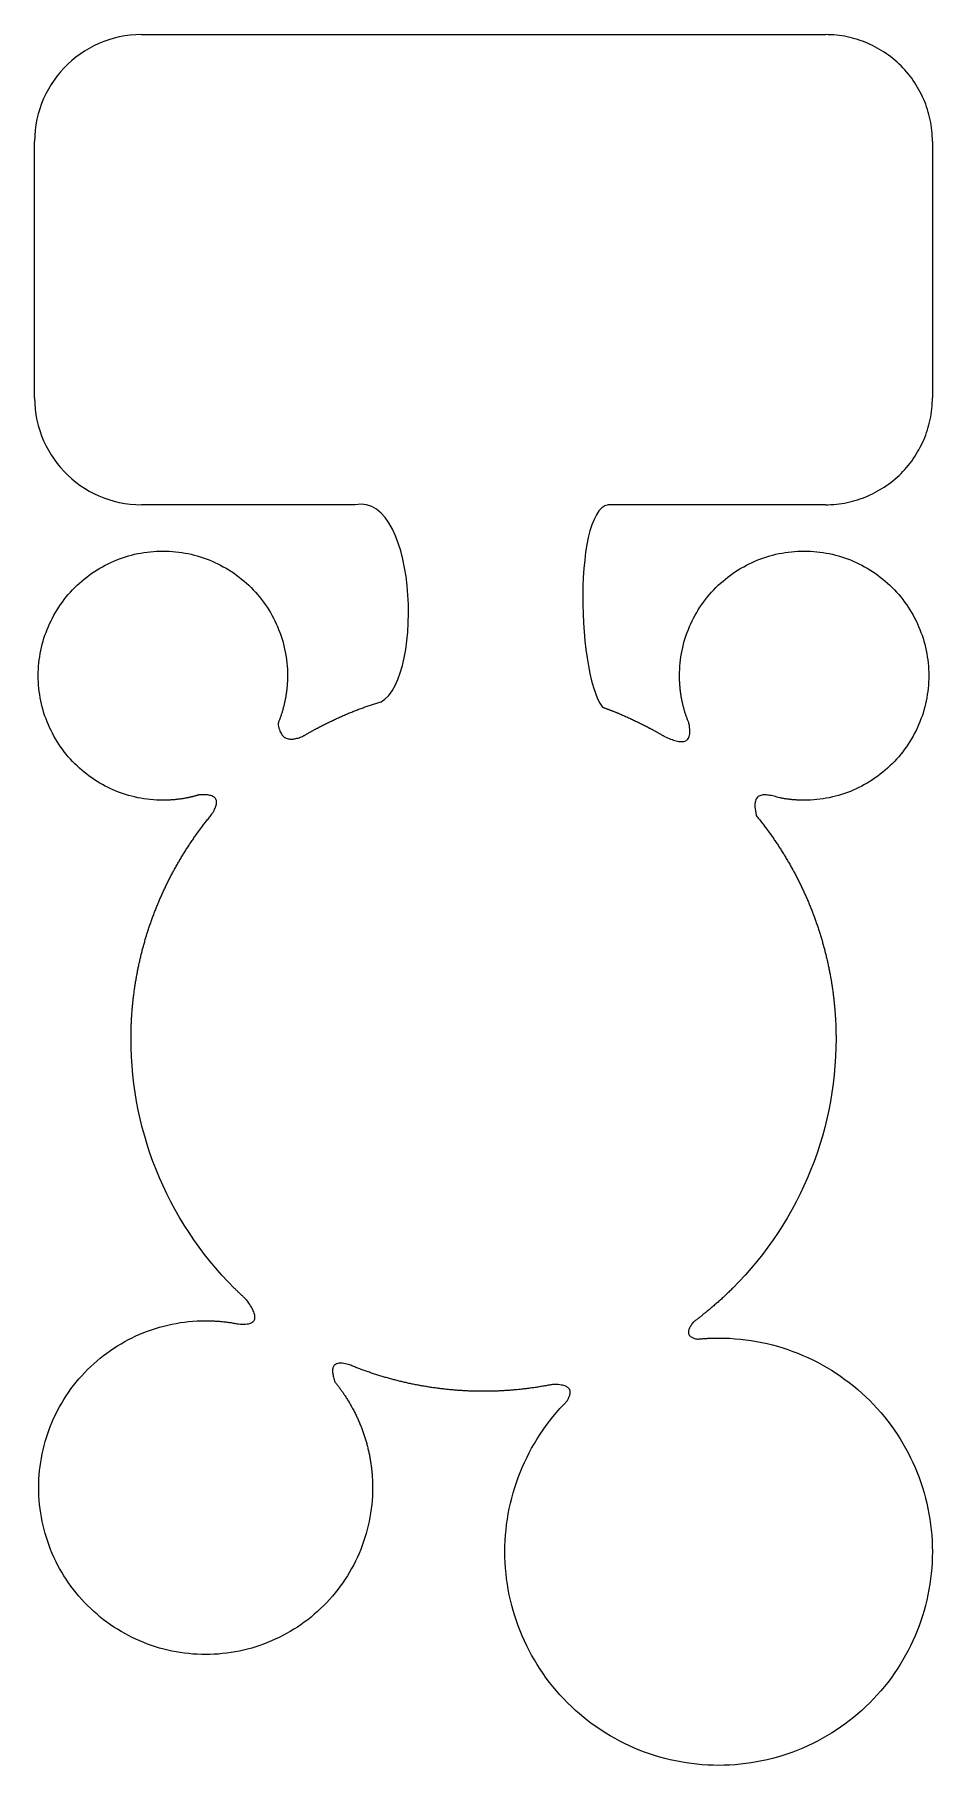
# Model space of a CAD drawing. Extents: x 0.3 to 27, y -53.4 to -2.
import ezdxf

# ---------------------------------------------------------------- set-up
doc = ezdxf.new("R2010")
doc.units = 0
doc.layers.get('0').update_dxf_attribs({"linetype": 'CONTINUOUS'})

msp = doc.modelspace()

# ---------------------------------------------------------------- linework, layer by layer
at = {"color": 7}
for points in [[(3.473, -2.011), (3.305, -2.015), (3.139, -2.028), (2.975, -2.05), (2.814, -2.079), (2.656, -2.117), (2.501, -2.163), (2.349, -2.216), (2.201, -2.276), (2.057, -2.344), (1.917, -2.418), (1.781, -2.499), (1.65, -2.587), (1.523, -2.68), (1.401, -2.78), (1.285, -2.886), (1.174, -2.997), (1.068, -3.114), (0.968, -3.235), (0.874, -3.362), (0.787, -3.493), (0.706, -3.629), (0.631, -3.769), (0.564, -3.913), (0.503, -4.061), (0.45, -4.213), (0.405, -4.368), (0.367, -4.526), (0.337, -4.687), (0.316, -4.851), (0.303, -5.017), (0.298, -5.186)], [(3.473, -2.01), (23.793, -2.01)], [(26.039, -2.941), (25.98, -2.884), (25.921, -2.829), (25.86, -2.775), (25.798, -2.723), (25.735, -2.673), (25.67, -2.625), (25.605, -2.578), (25.538, -2.533), (25.471, -2.49), (25.402, -2.448), (25.333, -2.409), (25.262, -2.371), (25.191, -2.335), (25.118, -2.3), (25.045, -2.268), (24.972, -2.237), (24.897, -2.209), (24.822, -2.182), (24.746, -2.157), (24.669, -2.134), (24.592, -2.113), (24.514, -2.094), (24.435, -2.076), (24.357, -2.061), (24.277, -2.048), (24.198, -2.037), (24.117, -2.027), (24.037, -2.02), (23.956, -2.015), (23.875, -2.012), (23.793, -2.011)], [(26.969, -5.186), (26.968, -5.104), (26.964, -5.023), (26.959, -4.942), (26.952, -4.862), (26.943, -4.782), (26.932, -4.702), (26.918, -4.623), (26.903, -4.544), (26.886, -4.465), (26.867, -4.388), (26.845, -4.31), (26.822, -4.234), (26.798, -4.158), (26.771, -4.082), (26.742, -4.008), (26.711, -3.934), (26.679, -3.861), (26.645, -3.789), (26.609, -3.717), (26.571, -3.647), (26.531, -3.577), (26.489, -3.509), (26.446, -3.441), (26.401, -3.375), (26.354, -3.309), (26.306, -3.245), (26.256, -3.181), (26.204, -3.119), (26.151, -3.059), (26.095, -2.999), (26.039, -2.941)], [(0.298, -12.805), (0.298, -5.185)], [(26.968, -5.185), (26.968, -12.805)], [(0.298, -12.806), (0.303, -12.974), (0.316, -13.141), (0.337, -13.305), (0.367, -13.466), (0.405, -13.624), (0.45, -13.779), (0.503, -13.93), (0.564, -14.078), (0.631, -14.222), (0.706, -14.363), (0.787, -14.498), (0.874, -14.63), (0.968, -14.756), (1.068, -14.878), (1.174, -14.995), (1.285, -15.106), (1.401, -15.211), (1.523, -15.311), (1.65, -15.405), (1.781, -15.493), (1.917, -15.574), (2.057, -15.648), (2.201, -15.716), (2.349, -15.776), (2.501, -15.829), (2.656, -15.874), (2.814, -15.912), (2.975, -15.942), (3.139, -15.963), (3.305, -15.976), (3.473, -15.981)], [(26.039, -15.051), (26.095, -14.993), (26.151, -14.933), (26.204, -14.872), (26.256, -14.81), (26.306, -14.747), (26.354, -14.683), (26.401, -14.617), (26.446, -14.551), (26.489, -14.483), (26.531, -14.414), (26.571, -14.345), (26.609, -14.274), (26.645, -14.203), (26.679, -14.131), (26.711, -14.058), (26.742, -13.984), (26.771, -13.909), (26.798, -13.834), (26.822, -13.758), (26.845, -13.681), (26.867, -13.604), (26.886, -13.526), (26.903, -13.448), (26.918, -13.369), (26.932, -13.29), (26.943, -13.21), (26.952, -13.13), (26.959, -13.049), (26.964, -12.968), (26.968, -12.887), (26.969, -12.806)], [(23.793, -15.981), (23.875, -15.98), (23.956, -15.977), (24.037, -15.972), (24.117, -15.964), (24.198, -15.955), (24.277, -15.944), (24.357, -15.931), (24.435, -15.915), (24.514, -15.898), (24.592, -15.879), (24.669, -15.858), (24.746, -15.835), (24.822, -15.81), (24.897, -15.783), (24.972, -15.754), (25.045, -15.724), (25.118, -15.691), (25.191, -15.657), (25.262, -15.621), (25.333, -15.583), (25.402, -15.543), (25.471, -15.502), (25.538, -15.459), (25.605, -15.414), (25.67, -15.367), (25.735, -15.318), (25.798, -15.268), (25.86, -15.216), (25.921, -15.163), (25.98, -15.108), (26.039, -15.051)], [(9.823, -15.98), (8.553, -15.98), (7.283, -15.98), (6.013, -15.98), (4.743, -15.98), (3.473, -15.98)], [(10.588, -21.836), (10.706, -21.756), (10.816, -21.648), (10.916, -21.514), (11.007, -21.356), (11.089, -21.176), (11.161, -20.977), (11.224, -20.761), (11.278, -20.529), (11.322, -20.285), (11.357, -20.029), (11.382, -19.765), (11.398, -19.495), (11.404, -19.22), (11.401, -18.942), (11.387, -18.665), (11.364, -18.39), (11.332, -18.119), (11.289, -17.854), (11.237, -17.598), (11.174, -17.353), (11.102, -17.121), (11.02, -16.903), (10.927, -16.703), (10.825, -16.522), (10.713, -16.363), (10.59, -16.227), (10.457, -16.118), (10.314, -16.036), (10.16, -15.984), (9.997, -15.965), (9.823, -15.98)], [(17.443, -15.98), (17.337, -15.982), (17.238, -16.014), (17.147, -16.076), (17.063, -16.164), (16.986, -16.279), (16.916, -16.417), (16.853, -16.576), (16.797, -16.755), (16.747, -16.952), (16.705, -17.165), (16.668, -17.392), (16.639, -17.632), (16.615, -17.881), (16.598, -18.139), (16.587, -18.404), (16.582, -18.673), (16.583, -18.946), (16.59, -19.219), (16.602, -19.491), (16.62, -19.76), (16.644, -20.025), (16.673, -20.283), (16.708, -20.532), (16.748, -20.771), (16.792, -20.998), (16.842, -21.211), (16.897, -21.408), (16.957, -21.586), (17.022, -21.745), (17.091, -21.883), (17.165, -21.996)], [(23.793, -15.98), (22.523, -15.98), (21.253, -15.98), (19.983, -15.98), (18.713, -15.98), (17.443, -15.98)], [(1.49, -18.443), (1.558, -18.376), (1.628, -18.312), (1.699, -18.25), (1.771, -18.189), (1.845, -18.131), (1.92, -18.074), (1.996, -18.02), (2.074, -17.967), (2.153, -17.917), (2.233, -17.869), (2.314, -17.822), (2.396, -17.778), (2.479, -17.736), (2.563, -17.696), (2.649, -17.658), (2.735, -17.622), (2.822, -17.589), (2.91, -17.558), (2.998, -17.529), (3.088, -17.502), (3.178, -17.477), (3.268, -17.455), (3.36, -17.435), (3.452, -17.417), (3.544, -17.401), (3.637, -17.388), (3.731, -17.377), (3.825, -17.369), (3.919, -17.363), (4.014, -17.359), (4.108, -17.358)], [(4.108, -17.358), (4.203, -17.359), (4.298, -17.363), (4.392, -17.369), (4.486, -17.377), (4.58, -17.388), (4.673, -17.401), (4.765, -17.417), (4.857, -17.435), (4.949, -17.455), (5.039, -17.477), (5.129, -17.502), (5.219, -17.529), (5.307, -17.558), (5.395, -17.589), (5.482, -17.622), (5.568, -17.658), (5.654, -17.696), (5.738, -17.736), (5.821, -17.778), (5.903, -17.822), (5.984, -17.869), (6.064, -17.917), (6.143, -17.967), (6.221, -18.02), (6.297, -18.074), (6.372, -18.131), (6.446, -18.189), (6.518, -18.25), (6.589, -18.312), (6.659, -18.376), (6.727, -18.443)], [(20.54, -18.443), (20.608, -18.376), (20.678, -18.312), (20.749, -18.25), (20.821, -18.189), (20.895, -18.131), (20.97, -18.074), (21.046, -18.02), (21.124, -17.967), (21.203, -17.917), (21.283, -17.869), (21.364, -17.822), (21.446, -17.778), (21.529, -17.736), (21.613, -17.696), (21.699, -17.658), (21.785, -17.622), (21.872, -17.589), (21.96, -17.558), (22.048, -17.529), (22.138, -17.502), (22.228, -17.477), (22.318, -17.455), (22.41, -17.435), (22.502, -17.417), (22.594, -17.401), (22.687, -17.388), (22.781, -17.377), (22.875, -17.369), (22.969, -17.363), (23.064, -17.359), (23.158, -17.358)], [(23.158, -17.358), (23.253, -17.359), (23.348, -17.363), (23.442, -17.369), (23.536, -17.377), (23.63, -17.388), (23.723, -17.401), (23.815, -17.417), (23.907, -17.435), (23.999, -17.455), (24.089, -17.477), (24.179, -17.502), (24.269, -17.529), (24.357, -17.558), (24.445, -17.589), (24.532, -17.622), (24.618, -17.658), (24.704, -17.696), (24.788, -17.736), (24.871, -17.778), (24.953, -17.822), (25.034, -17.869), (25.114, -17.917), (25.193, -17.967), (25.271, -18.02), (25.347, -18.074), (25.422, -18.131), (25.496, -18.189), (25.568, -18.25), (25.639, -18.312), (25.709, -18.376), (25.777, -18.443)], [(0.406, -21.061), (0.407, -20.966), (0.411, -20.871), (0.417, -20.777), (0.425, -20.683), (0.436, -20.59), (0.449, -20.497), (0.465, -20.404), (0.482, -20.312), (0.502, -20.221), (0.525, -20.13), (0.549, -20.04), (0.576, -19.951), (0.605, -19.862), (0.637, -19.774), (0.67, -19.687), (0.706, -19.601), (0.744, -19.516), (0.784, -19.431), (0.826, -19.348), (0.87, -19.266), (0.916, -19.185), (0.965, -19.105), (1.015, -19.026), (1.067, -18.949), (1.122, -18.872), (1.178, -18.797), (1.237, -18.723), (1.297, -18.651), (1.36, -18.58), (1.424, -18.511), (1.49, -18.443)], [(6.727, -18.443), (6.793, -18.511), (6.857, -18.58), (6.92, -18.651), (6.98, -18.723), (7.039, -18.797), (7.095, -18.872), (7.15, -18.949), (7.202, -19.026), (7.252, -19.105), (7.301, -19.185), (7.347, -19.266), (7.391, -19.348), (7.433, -19.431), (7.473, -19.516), (7.511, -19.601), (7.547, -19.687), (7.58, -19.774), (7.612, -19.862), (7.641, -19.951), (7.668, -20.04), (7.692, -20.13), (7.715, -20.221), (7.735, -20.312), (7.752, -20.404), (7.768, -20.497), (7.781, -20.59), (7.792, -20.683), (7.8, -20.777), (7.806, -20.871), (7.81, -20.966), (7.811, -21.061)], [(19.456, -21.061), (19.457, -20.966), (19.461, -20.871), (19.467, -20.777), (19.475, -20.683), (19.486, -20.59), (19.499, -20.497), (19.515, -20.404), (19.532, -20.312), (19.552, -20.221), (19.575, -20.13), (19.599, -20.04), (19.626, -19.951), (19.655, -19.862), (19.687, -19.774), (19.72, -19.687), (19.756, -19.601), (19.794, -19.516), (19.834, -19.431), (19.876, -19.348), (19.92, -19.266), (19.966, -19.185), (20.015, -19.105), (20.065, -19.026), (20.117, -18.949), (20.172, -18.872), (20.228, -18.797), (20.287, -18.723), (20.347, -18.651), (20.41, -18.58), (20.474, -18.511), (20.54, -18.443)], [(25.777, -18.443), (25.843, -18.511), (25.907, -18.58), (25.97, -18.651), (26.03, -18.723), (26.089, -18.797), (26.145, -18.872), (26.2, -18.949), (26.252, -19.026), (26.302, -19.105), (26.351, -19.185), (26.397, -19.266), (26.441, -19.348), (26.483, -19.431), (26.523, -19.516), (26.561, -19.601), (26.597, -19.687), (26.63, -19.774), (26.662, -19.862), (26.691, -19.951), (26.718, -20.04), (26.742, -20.13), (26.765, -20.221), (26.785, -20.312), (26.802, -20.404), (26.818, -20.497), (26.831, -20.59), (26.842, -20.683), (26.85, -20.777), (26.856, -20.871), (26.86, -20.966), (26.861, -21.061)], [(1.49, -23.679), (1.424, -23.611), (1.36, -23.542), (1.297, -23.471), (1.237, -23.398), (1.178, -23.325), (1.122, -23.25), (1.067, -23.173), (1.015, -23.096), (0.965, -23.017), (0.916, -22.937), (0.87, -22.856), (0.826, -22.773), (0.784, -22.69), (0.744, -22.606), (0.706, -22.521), (0.67, -22.435), (0.637, -22.348), (0.605, -22.26), (0.576, -22.171), (0.549, -22.082), (0.525, -21.992), (0.502, -21.901), (0.482, -21.809), (0.465, -21.718), (0.449, -21.625), (0.436, -21.532), (0.425, -21.439), (0.417, -21.345), (0.411, -21.25), (0.407, -21.156), (0.406, -21.061)], [(7.811, -21.061), (7.811, -21.085), (7.811, -21.108), (7.81, -21.132), (7.81, -21.156), (7.809, -21.179), (7.808, -21.203), (7.807, -21.227), (7.806, -21.25), (7.805, -21.274), (7.804, -21.298), (7.802, -21.321), (7.8, -21.345), (7.798, -21.368), (7.796, -21.392), (7.794, -21.415), (7.792, -21.439), (7.789, -21.462), (7.787, -21.485), (7.784, -21.509), (7.781, -21.532), (7.778, -21.555), (7.775, -21.579), (7.771, -21.602), (7.768, -21.625), (7.764, -21.648), (7.76, -21.671), (7.757, -21.694), (7.752, -21.718), (7.748, -21.741), (7.744, -21.764), (7.739, -21.787)], [(19.528, -21.787), (19.523, -21.764), (19.519, -21.741), (19.515, -21.718), (19.51, -21.694), (19.506, -21.671), (19.503, -21.648), (19.499, -21.625), (19.496, -21.602), (19.492, -21.579), (19.489, -21.555), (19.486, -21.532), (19.483, -21.509), (19.48, -21.485), (19.478, -21.462), (19.475, -21.439), (19.473, -21.415), (19.471, -21.392), (19.469, -21.368), (19.467, -21.345), (19.465, -21.321), (19.463, -21.298), (19.462, -21.274), (19.461, -21.25), (19.46, -21.227), (19.459, -21.203), (19.458, -21.179), (19.457, -21.156), (19.457, -21.132), (19.456, -21.108), (19.456, -21.085), (19.456, -21.061)], [(26.861, -21.061), (26.86, -21.156), (26.856, -21.25), (26.85, -21.345), (26.842, -21.439), (26.831, -21.532), (26.818, -21.625), (26.802, -21.718), (26.785, -21.809), (26.765, -21.901), (26.742, -21.992), (26.718, -22.082), (26.691, -22.171), (26.662, -22.26), (26.63, -22.348), (26.597, -22.435), (26.561, -22.521), (26.523, -22.606), (26.483, -22.69), (26.441, -22.773), (26.397, -22.856), (26.351, -22.937), (26.302, -23.017), (26.252, -23.096), (26.2, -23.173), (26.145, -23.25), (26.089, -23.325), (26.03, -23.398), (25.97, -23.471), (25.907, -23.542), (25.843, -23.611), (25.777, -23.679)], [(7.739, -21.787), (7.735, -21.809), (7.73, -21.832), (7.725, -21.855), (7.72, -21.878), (7.715, -21.901), (7.709, -21.924), (7.704, -21.946), (7.698, -21.969), (7.692, -21.992), (7.686, -22.014), (7.68, -22.037), (7.674, -22.059), (7.668, -22.082), (7.661, -22.104), (7.654, -22.127), (7.648, -22.149), (7.641, -22.171), (7.634, -22.193), (7.626, -22.216), (7.619, -22.238), (7.612, -22.26), (7.604, -22.282), (7.596, -22.304), (7.588, -22.326), (7.58, -22.348), (7.572, -22.369), (7.564, -22.391), (7.555, -22.413), (7.547, -22.435), (7.538, -22.456), (7.529, -22.478)], [(9.626, -22.18), (9.656, -22.168), (9.687, -22.155), (9.717, -22.143), (9.748, -22.131), (9.779, -22.119), (9.809, -22.106), (9.84, -22.094), (9.871, -22.083), (9.901, -22.071), (9.932, -22.059), (9.963, -22.047), (9.994, -22.036), (10.025, -22.025), (10.056, -22.013), (10.087, -22.002), (10.118, -21.991), (10.149, -21.98), (10.18, -21.969), (10.211, -21.958), (10.242, -21.947), (10.274, -21.937), (10.305, -21.926), (10.336, -21.916), (10.367, -21.905), (10.399, -21.895), (10.43, -21.885), (10.462, -21.875), (10.493, -21.865), (10.525, -21.855), (10.556, -21.846), (10.588, -21.836)], [(17.165, -21.996), (17.18, -22.002), (17.196, -22.008), (17.211, -22.013), (17.227, -22.019), (17.242, -22.025), (17.258, -22.03), (17.273, -22.036), (17.288, -22.042), (17.304, -22.047), (17.319, -22.053), (17.335, -22.059), (17.35, -22.065), (17.366, -22.071), (17.381, -22.077), (17.396, -22.083), (17.412, -22.088), (17.427, -22.094), (17.442, -22.1), (17.458, -22.106), (17.473, -22.112), (17.488, -22.119), (17.504, -22.125), (17.519, -22.131), (17.534, -22.137), (17.55, -22.143), (17.565, -22.149), (17.58, -22.155), (17.596, -22.162), (17.611, -22.168), (17.626, -22.174), (17.641, -22.18)], [(19.738, -22.478), (19.729, -22.456), (19.72, -22.435), (19.712, -22.413), (19.703, -22.391), (19.695, -22.369), (19.687, -22.348), (19.679, -22.326), (19.671, -22.304), (19.663, -22.282), (19.655, -22.26), (19.648, -22.238), (19.64, -22.216), (19.633, -22.193), (19.626, -22.171), (19.619, -22.149), (19.613, -22.127), (19.606, -22.104), (19.599, -22.082), (19.593, -22.059), (19.587, -22.037), (19.581, -22.014), (19.575, -21.992), (19.569, -21.969), (19.563, -21.946), (19.558, -21.924), (19.552, -21.901), (19.547, -21.878), (19.542, -21.855), (19.537, -21.832), (19.532, -21.809), (19.528, -21.787)], [(7.529, -22.478), (7.537, -22.528), (7.546, -22.576), (7.556, -22.62), (7.568, -22.66), (7.581, -22.698), (7.596, -22.732), (7.611, -22.764), (7.628, -22.793), (7.646, -22.819), (7.665, -22.842), (7.685, -22.863), (7.706, -22.881), (7.728, -22.897), (7.751, -22.91), (7.775, -22.922), (7.8, -22.931), (7.826, -22.938), (7.852, -22.943), (7.88, -22.946), (7.908, -22.947), (7.937, -22.947), (7.966, -22.945), (7.997, -22.941), (8.027, -22.936), (8.059, -22.93), (8.091, -22.923), (8.123, -22.914), (8.156, -22.904), (8.189, -22.893), (8.223, -22.881), (8.257, -22.869)], [(8.257, -22.869), (8.271, -22.86), (8.285, -22.852), (8.299, -22.844), (8.313, -22.835), (8.328, -22.827), (8.342, -22.818), (8.356, -22.81), (8.37, -22.802), (8.385, -22.793), (8.399, -22.785), (8.413, -22.777), (8.428, -22.769), (8.442, -22.761), (8.456, -22.752), (8.471, -22.744), (8.485, -22.736), (8.499, -22.728), (8.514, -22.72), (8.528, -22.712), (8.543, -22.704), (8.557, -22.696), (8.571, -22.688), (8.586, -22.68), (8.6, -22.672), (8.615, -22.664), (8.629, -22.656), (8.644, -22.648), (8.658, -22.64), (8.673, -22.633), (8.687, -22.625), (8.702, -22.617)], [(8.702, -22.617), (8.731, -22.601), (8.76, -22.586), (8.79, -22.571), (8.819, -22.556), (8.848, -22.54), (8.877, -22.525), (8.907, -22.51), (8.936, -22.496), (8.966, -22.481), (8.995, -22.466), (9.025, -22.452), (9.055, -22.437), (9.084, -22.423), (9.114, -22.409), (9.144, -22.394), (9.174, -22.38), (9.203, -22.366), (9.233, -22.352), (9.263, -22.339), (9.293, -22.325), (9.323, -22.311), (9.353, -22.298), (9.383, -22.284), (9.414, -22.271), (9.444, -22.258), (9.474, -22.245), (9.504, -22.232), (9.535, -22.219), (9.565, -22.206), (9.595, -22.193), (9.626, -22.18)], [(17.641, -22.18), (17.672, -22.193), (17.702, -22.206), (17.732, -22.219), (17.763, -22.232), (17.793, -22.245), (17.823, -22.258), (17.853, -22.271), (17.884, -22.284), (17.914, -22.298), (17.944, -22.311), (17.974, -22.325), (18.004, -22.339), (18.034, -22.352), (18.064, -22.366), (18.093, -22.38), (18.123, -22.394), (18.153, -22.409), (18.183, -22.423), (18.212, -22.437), (18.242, -22.452), (18.272, -22.466), (18.301, -22.481), (18.331, -22.496), (18.36, -22.51), (18.389, -22.525), (18.419, -22.54), (18.448, -22.556), (18.477, -22.571), (18.507, -22.586), (18.536, -22.601), (18.565, -22.617)], [(18.565, -22.617), (18.58, -22.625), (18.594, -22.633), (18.609, -22.64), (18.623, -22.648), (18.638, -22.656), (18.652, -22.664), (18.667, -22.672), (18.681, -22.68), (18.696, -22.688), (18.71, -22.696), (18.724, -22.704), (18.739, -22.712), (18.753, -22.72), (18.768, -22.728), (18.782, -22.736), (18.796, -22.744), (18.811, -22.752), (18.825, -22.761), (18.839, -22.769), (18.854, -22.777), (18.868, -22.785), (18.882, -22.793), (18.897, -22.802), (18.911, -22.81), (18.925, -22.818), (18.939, -22.827), (18.954, -22.835), (18.968, -22.844), (18.982, -22.852), (18.996, -22.86), (19.01, -22.869)], [(19.01, -22.869), (19.057, -22.89), (19.102, -22.909), (19.147, -22.928), (19.191, -22.945), (19.234, -22.961), (19.276, -22.975), (19.317, -22.987), (19.356, -22.998), (19.395, -23.007), (19.432, -23.014), (19.467, -23.019), (19.501, -23.021), (19.533, -23.021), (19.564, -23.019), (19.592, -23.014), (19.619, -23.006), (19.644, -22.996), (19.667, -22.982), (19.687, -22.965), (19.706, -22.945), (19.722, -22.922), (19.735, -22.895), (19.747, -22.865), (19.755, -22.831), (19.761, -22.793), (19.765, -22.751), (19.765, -22.705), (19.763, -22.655), (19.758, -22.6), (19.749, -22.541), (19.738, -22.478)], [(4.108, -24.763), (4.014, -24.762), (3.919, -24.759), (3.825, -24.753), (3.731, -24.744), (3.637, -24.733), (3.544, -24.72), (3.452, -24.705), (3.36, -24.687), (3.268, -24.667), (3.178, -24.645), (3.088, -24.62), (2.998, -24.593), (2.91, -24.564), (2.822, -24.533), (2.735, -24.499), (2.649, -24.464), (2.563, -24.426), (2.479, -24.386), (2.396, -24.344), (2.314, -24.299), (2.233, -24.253), (2.153, -24.205), (2.074, -24.154), (1.996, -24.102), (1.92, -24.047), (1.845, -23.991), (1.771, -23.932), (1.699, -23.872), (1.628, -23.81), (1.558, -23.745), (1.49, -23.679)], [(25.777, -23.679), (25.709, -23.745), (25.639, -23.81), (25.568, -23.872), (25.496, -23.932), (25.422, -23.991), (25.347, -24.047), (25.271, -24.102), (25.193, -24.154), (25.114, -24.205), (25.034, -24.253), (24.953, -24.299), (24.871, -24.344), (24.788, -24.386), (24.704, -24.426), (24.618, -24.464), (24.532, -24.499), (24.445, -24.533), (24.357, -24.564), (24.269, -24.593), (24.179, -24.62), (24.089, -24.645), (23.999, -24.667), (23.907, -24.687), (23.815, -24.705), (23.723, -24.72), (23.63, -24.733), (23.536, -24.744), (23.442, -24.753), (23.348, -24.759), (23.253, -24.762), (23.158, -24.763)], [(5.185, -24.603), (5.174, -24.607), (5.163, -24.61), (5.152, -24.613), (5.141, -24.617), (5.129, -24.62), (5.118, -24.623), (5.107, -24.626), (5.096, -24.629), (5.084, -24.633), (5.073, -24.636), (5.062, -24.639), (5.051, -24.642), (5.039, -24.645), (5.028, -24.648), (5.017, -24.65), (5.005, -24.653), (4.994, -24.656), (4.983, -24.659), (4.971, -24.662), (4.96, -24.664), (4.949, -24.667), (4.937, -24.67), (4.926, -24.672), (4.914, -24.675), (4.903, -24.677), (4.892, -24.68), (4.88, -24.682), (4.869, -24.685), (4.857, -24.687), (4.846, -24.689), (4.834, -24.692)], [(5.532, -25.219), (5.559, -25.179), (5.584, -25.141), (5.607, -25.104), (5.627, -25.068), (5.645, -25.033), (5.661, -24.999), (5.674, -24.966), (5.685, -24.935), (5.694, -24.905), (5.7, -24.876), (5.704, -24.848), (5.705, -24.822), (5.704, -24.797), (5.7, -24.774), (5.693, -24.751), (5.684, -24.731), (5.671, -24.711), (5.656, -24.694), (5.638, -24.677), (5.618, -24.662), (5.594, -24.649), (5.567, -24.637), (5.537, -24.627), (5.505, -24.618), (5.469, -24.611), (5.43, -24.605), (5.387, -24.602), (5.342, -24.6), (5.293, -24.599), (5.241, -24.6), (5.185, -24.603)], [(22.433, -24.692), (22.39, -24.68), (22.348, -24.668), (22.306, -24.657), (22.265, -24.646), (22.224, -24.636), (22.183, -24.627), (22.144, -24.619), (22.105, -24.613), (22.067, -24.608), (22.031, -24.604), (21.995, -24.603), (21.961, -24.603), (21.929, -24.605), (21.898, -24.61), (21.869, -24.618), (21.841, -24.628), (21.816, -24.64), (21.793, -24.656), (21.772, -24.675), (21.753, -24.698), (21.737, -24.724), (21.723, -24.754), (21.712, -24.788), (21.704, -24.825), (21.698, -24.867), (21.696, -24.914), (21.697, -24.965), (21.701, -25.021), (21.709, -25.082), (21.72, -25.148), (21.734, -25.219)], [(4.834, -24.692), (4.811, -24.696), (4.788, -24.701), (4.765, -24.705), (4.742, -24.709), (4.719, -24.713), (4.696, -24.717), (4.673, -24.72), (4.649, -24.724), (4.626, -24.727), (4.603, -24.73), (4.58, -24.733), (4.556, -24.736), (4.533, -24.739), (4.51, -24.742), (4.486, -24.744), (4.463, -24.747), (4.439, -24.749), (4.416, -24.751), (4.392, -24.753), (4.369, -24.754), (4.345, -24.756), (4.322, -24.757), (4.298, -24.759), (4.274, -24.76), (4.251, -24.761), (4.227, -24.762), (4.203, -24.762), (4.18, -24.763), (4.156, -24.763), (4.132, -24.763), (4.108, -24.763)], [(23.158, -24.763), (23.135, -24.763), (23.111, -24.763), (23.087, -24.763), (23.064, -24.762), (23.04, -24.762), (23.016, -24.761), (22.993, -24.76), (22.969, -24.759), (22.945, -24.757), (22.922, -24.756), (22.898, -24.754), (22.875, -24.753), (22.851, -24.751), (22.828, -24.749), (22.804, -24.747), (22.781, -24.744), (22.757, -24.742), (22.734, -24.739), (22.711, -24.736), (22.687, -24.733), (22.664, -24.73), (22.641, -24.727), (22.618, -24.724), (22.594, -24.72), (22.571, -24.717), (22.548, -24.713), (22.525, -24.709), (22.502, -24.705), (22.479, -24.701), (22.456, -24.696), (22.433, -24.692)], [(4.92, -26.046), (4.939, -26.018), (4.957, -25.991), (4.976, -25.963), (4.995, -25.936), (5.013, -25.909), (5.032, -25.881), (5.051, -25.854), (5.07, -25.827), (5.089, -25.8), (5.109, -25.773), (5.128, -25.746), (5.147, -25.719), (5.167, -25.692), (5.186, -25.665), (5.206, -25.639), (5.226, -25.612), (5.246, -25.585), (5.265, -25.559), (5.285, -25.532), (5.306, -25.506), (5.326, -25.479), (5.346, -25.453), (5.366, -25.427), (5.387, -25.401), (5.407, -25.374), (5.428, -25.348), (5.449, -25.322), (5.47, -25.296), (5.49, -25.27), (5.511, -25.245), (5.532, -25.219)], [(21.734, -25.219), (21.756, -25.245), (21.777, -25.27), (21.797, -25.296), (21.818, -25.322), (21.839, -25.348), (21.86, -25.374), (21.88, -25.401), (21.901, -25.427), (21.921, -25.453), (21.941, -25.479), (21.961, -25.506), (21.982, -25.532), (22.002, -25.559), (22.021, -25.585), (22.041, -25.612), (22.061, -25.639), (22.081, -25.665), (22.1, -25.692), (22.12, -25.719), (22.139, -25.746), (22.158, -25.773), (22.178, -25.8), (22.197, -25.827), (22.216, -25.854), (22.235, -25.881), (22.254, -25.909), (22.272, -25.936), (22.291, -25.963), (22.31, -25.991), (22.328, -26.018), (22.347, -26.046)], [(4.395, -26.924), (4.41, -26.895), (4.426, -26.866), (4.442, -26.837), (4.457, -26.808), (4.473, -26.779), (4.489, -26.751), (4.506, -26.722), (4.522, -26.693), (4.538, -26.664), (4.555, -26.636), (4.571, -26.607), (4.588, -26.579), (4.604, -26.55), (4.621, -26.522), (4.638, -26.493), (4.655, -26.465), (4.672, -26.436), (4.689, -26.408), (4.706, -26.38), (4.724, -26.352), (4.741, -26.324), (4.759, -26.296), (4.776, -26.268), (4.794, -26.24), (4.812, -26.212), (4.83, -26.184), (4.848, -26.156), (4.866, -26.129), (4.884, -26.101), (4.902, -26.073), (4.92, -26.046)], [(22.347, -26.046), (22.365, -26.073), (22.383, -26.101), (22.401, -26.129), (22.419, -26.156), (22.437, -26.184), (22.455, -26.212), (22.473, -26.24), (22.491, -26.268), (22.508, -26.296), (22.526, -26.324), (22.543, -26.352), (22.561, -26.38), (22.578, -26.408), (22.595, -26.436), (22.612, -26.465), (22.629, -26.493), (22.646, -26.522), (22.663, -26.55), (22.679, -26.579), (22.696, -26.607), (22.712, -26.636), (22.729, -26.664), (22.745, -26.693), (22.761, -26.722), (22.778, -26.751), (22.794, -26.779), (22.81, -26.808), (22.825, -26.837), (22.841, -26.866), (22.857, -26.895), (22.872, -26.924)], [(3.958, -27.848), (3.971, -27.818), (3.983, -27.787), (3.996, -27.757), (4.009, -27.727), (4.022, -27.696), (4.035, -27.666), (4.049, -27.636), (4.062, -27.606), (4.075, -27.576), (4.089, -27.546), (4.103, -27.516), (4.116, -27.486), (4.13, -27.456), (4.144, -27.426), (4.158, -27.396), (4.172, -27.366), (4.186, -27.336), (4.2, -27.307), (4.215, -27.277), (4.229, -27.247), (4.244, -27.218), (4.258, -27.188), (4.273, -27.159), (4.288, -27.129), (4.303, -27.1), (4.318, -27.071), (4.333, -27.041), (4.348, -27.012), (4.364, -26.983), (4.379, -26.954), (4.395, -26.924)], [(22.872, -26.924), (22.888, -26.954), (22.903, -26.983), (22.919, -27.012), (22.934, -27.041), (22.949, -27.071), (22.964, -27.1), (22.979, -27.129), (22.994, -27.159), (23.009, -27.188), (23.023, -27.218), (23.038, -27.247), (23.052, -27.277), (23.067, -27.307), (23.081, -27.336), (23.095, -27.366), (23.109, -27.396), (23.123, -27.426), (23.137, -27.456), (23.151, -27.486), (23.164, -27.516), (23.178, -27.546), (23.192, -27.576), (23.205, -27.606), (23.218, -27.636), (23.232, -27.666), (23.245, -27.696), (23.258, -27.727), (23.271, -27.757), (23.284, -27.787), (23.296, -27.818), (23.309, -27.848)], [(3.613, -28.81), (3.623, -28.779), (3.633, -28.747), (3.643, -28.716), (3.653, -28.684), (3.663, -28.653), (3.673, -28.621), (3.683, -28.59), (3.693, -28.559), (3.704, -28.527), (3.714, -28.496), (3.725, -28.465), (3.736, -28.434), (3.747, -28.402), (3.757, -28.371), (3.768, -28.34), (3.78, -28.309), (3.791, -28.278), (3.802, -28.247), (3.814, -28.216), (3.825, -28.185), (3.837, -28.155), (3.848, -28.124), (3.86, -28.093), (3.872, -28.062), (3.884, -28.032), (3.896, -28.001), (3.908, -27.97), (3.921, -27.94), (3.933, -27.909), (3.945, -27.879), (3.958, -27.848)], [(23.309, -27.848), (23.322, -27.879), (23.334, -27.909), (23.346, -27.94), (23.359, -27.97), (23.371, -28.001), (23.383, -28.032), (23.395, -28.062), (23.407, -28.093), (23.419, -28.124), (23.43, -28.155), (23.442, -28.185), (23.453, -28.216), (23.465, -28.247), (23.476, -28.278), (23.487, -28.309), (23.498, -28.34), (23.51, -28.371), (23.52, -28.402), (23.531, -28.434), (23.542, -28.465), (23.553, -28.496), (23.563, -28.527), (23.574, -28.559), (23.584, -28.59), (23.594, -28.621), (23.604, -28.653), (23.614, -28.684), (23.624, -28.716), (23.634, -28.747), (23.644, -28.779), (23.654, -28.81)], [(3.364, -29.803), (3.37, -29.771), (3.377, -29.738), (3.384, -29.706), (3.391, -29.674), (3.398, -29.641), (3.405, -29.609), (3.412, -29.577), (3.419, -29.544), (3.426, -29.512), (3.434, -29.48), (3.441, -29.448), (3.449, -29.416), (3.457, -29.383), (3.465, -29.351), (3.473, -29.319), (3.481, -29.287), (3.489, -29.255), (3.497, -29.223), (3.505, -29.191), (3.514, -29.159), (3.522, -29.127), (3.531, -29.096), (3.54, -29.064), (3.549, -29.032), (3.558, -29), (3.567, -28.968), (3.576, -28.937), (3.585, -28.905), (3.594, -28.873), (3.604, -28.842), (3.613, -28.81)], [(23.654, -28.81), (23.663, -28.842), (23.673, -28.873), (23.682, -28.905), (23.691, -28.937), (23.7, -28.968), (23.709, -29), (23.718, -29.032), (23.727, -29.064), (23.736, -29.096), (23.745, -29.127), (23.753, -29.159), (23.762, -29.191), (23.77, -29.223), (23.778, -29.255), (23.786, -29.287), (23.794, -29.319), (23.802, -29.351), (23.81, -29.383), (23.818, -29.416), (23.826, -29.448), (23.833, -29.48), (23.841, -29.512), (23.848, -29.544), (23.855, -29.577), (23.862, -29.609), (23.869, -29.641), (23.876, -29.674), (23.883, -29.706), (23.89, -29.738), (23.897, -29.771), (23.903, -29.803)], [(3.212, -30.821), (3.215, -30.788), (3.219, -30.755), (3.222, -30.721), (3.226, -30.688), (3.23, -30.655), (3.234, -30.622), (3.238, -30.589), (3.242, -30.556), (3.246, -30.523), (3.25, -30.49), (3.255, -30.457), (3.259, -30.424), (3.264, -30.392), (3.268, -30.359), (3.273, -30.326), (3.278, -30.293), (3.283, -30.26), (3.288, -30.227), (3.293, -30.195), (3.299, -30.162), (3.304, -30.129), (3.31, -30.096), (3.315, -30.064), (3.321, -30.031), (3.327, -29.999), (3.333, -29.966), (3.339, -29.933), (3.345, -29.901), (3.351, -29.868), (3.357, -29.836), (3.364, -29.803)], [(23.903, -29.803), (23.91, -29.836), (23.916, -29.868), (23.922, -29.901), (23.928, -29.933), (23.934, -29.966), (23.94, -29.999), (23.946, -30.031), (23.952, -30.064), (23.957, -30.096), (23.963, -30.129), (23.968, -30.162), (23.974, -30.195), (23.979, -30.227), (23.984, -30.26), (23.989, -30.293), (23.994, -30.326), (23.999, -30.359), (24.003, -30.392), (24.008, -30.424), (24.012, -30.457), (24.017, -30.49), (24.021, -30.523), (24.025, -30.556), (24.029, -30.589), (24.033, -30.622), (24.037, -30.655), (24.041, -30.688), (24.045, -30.721), (24.048, -30.755), (24.052, -30.788), (24.055, -30.821)], [(3.161, -31.856), (3.161, -31.822), (3.161, -31.789), (3.161, -31.755), (3.162, -31.722), (3.162, -31.688), (3.163, -31.655), (3.163, -31.621), (3.164, -31.587), (3.165, -31.554), (3.166, -31.521), (3.167, -31.487), (3.169, -31.454), (3.17, -31.42), (3.171, -31.387), (3.173, -31.353), (3.175, -31.32), (3.176, -31.287), (3.178, -31.253), (3.18, -31.22), (3.182, -31.186), (3.184, -31.153), (3.187, -31.12), (3.189, -31.087), (3.192, -31.053), (3.194, -31.02), (3.197, -30.987), (3.2, -30.954), (3.203, -30.92), (3.206, -30.887), (3.209, -30.854), (3.212, -30.821)], [(24.055, -30.821), (24.058, -30.854), (24.061, -30.887), (24.064, -30.92), (24.067, -30.954), (24.07, -30.987), (24.073, -31.02), (24.075, -31.053), (24.078, -31.087), (24.08, -31.12), (24.083, -31.153), (24.085, -31.186), (24.087, -31.22), (24.089, -31.253), (24.091, -31.287), (24.092, -31.32), (24.094, -31.353), (24.096, -31.387), (24.097, -31.42), (24.098, -31.454), (24.1, -31.487), (24.101, -31.521), (24.102, -31.554), (24.103, -31.587), (24.104, -31.621), (24.104, -31.655), (24.105, -31.688), (24.105, -31.722), (24.106, -31.755), (24.106, -31.789), (24.106, -31.822), (24.106, -31.856)], [(6.228, -39.261), (6.041, -39.069), (5.859, -38.873), (5.682, -38.672), (5.511, -38.467), (5.346, -38.259), (5.186, -38.046), (5.032, -37.83), (4.884, -37.611), (4.741, -37.388), (4.604, -37.162), (4.473, -36.932), (4.348, -36.7), (4.229, -36.464), (4.116, -36.226), (4.009, -35.985), (3.908, -35.742), (3.814, -35.495), (3.725, -35.247), (3.643, -34.996), (3.567, -34.743), (3.497, -34.489), (3.434, -34.232), (3.377, -33.973), (3.327, -33.713), (3.283, -33.452), (3.246, -33.189), (3.215, -32.924), (3.192, -32.659), (3.175, -32.392), (3.164, -32.124), (3.161, -31.856)], [(24.106, -31.856), (24.103, -32.124), (24.092, -32.392), (24.075, -32.659), (24.052, -32.924), (24.021, -33.189), (23.984, -33.452), (23.94, -33.713), (23.89, -33.973), (23.833, -34.232), (23.77, -34.489), (23.7, -34.743), (23.624, -34.996), (23.542, -35.247), (23.453, -35.495), (23.359, -35.742), (23.258, -35.985), (23.151, -36.226), (23.038, -36.464), (22.919, -36.7), (22.794, -36.932), (22.663, -37.162), (22.526, -37.388), (22.383, -37.611), (22.235, -37.83), (22.081, -38.046), (21.921, -38.259), (21.756, -38.467), (21.585, -38.672), (21.408, -38.873), (21.226, -39.069), (21.039, -39.261)], [(6.604, -39.619), (6.592, -39.608), (6.58, -39.597), (6.567, -39.586), (6.555, -39.574), (6.543, -39.563), (6.53, -39.552), (6.518, -39.54), (6.506, -39.529), (6.494, -39.517), (6.481, -39.506), (6.469, -39.495), (6.457, -39.483), (6.445, -39.472), (6.433, -39.46), (6.42, -39.449), (6.408, -39.437), (6.396, -39.425), (6.384, -39.414), (6.372, -39.402), (6.36, -39.391), (6.348, -39.379), (6.336, -39.367), (6.324, -39.356), (6.312, -39.344), (6.3, -39.332), (6.288, -39.32), (6.276, -39.309), (6.264, -39.297), (6.252, -39.285), (6.24, -39.273), (6.228, -39.261)], [(21.039, -39.261), (21.015, -39.285), (20.991, -39.309), (20.967, -39.332), (20.943, -39.356), (20.919, -39.379), (20.895, -39.402), (20.871, -39.425), (20.847, -39.449), (20.822, -39.472), (20.798, -39.495), (20.773, -39.517), (20.749, -39.54), (20.724, -39.563), (20.7, -39.586), (20.675, -39.608), (20.65, -39.631), (20.625, -39.653), (20.6, -39.675), (20.575, -39.697), (20.55, -39.719), (20.525, -39.741), (20.5, -39.763), (20.475, -39.785), (20.449, -39.807), (20.424, -39.829), (20.399, -39.85), (20.373, -39.872), (20.348, -39.893), (20.322, -39.915), (20.296, -39.936), (20.271, -39.957)], [(6.351, -40.328), (6.411, -40.332), (6.466, -40.334), (6.517, -40.334), (6.565, -40.332), (6.608, -40.328), (6.647, -40.321), (6.682, -40.313), (6.713, -40.302), (6.741, -40.29), (6.765, -40.275), (6.786, -40.259), (6.803, -40.241), (6.817, -40.221), (6.828, -40.2), (6.835, -40.176), (6.839, -40.151), (6.841, -40.125), (6.84, -40.097), (6.835, -40.068), (6.829, -40.037), (6.819, -40.005), (6.807, -39.971), (6.793, -39.937), (6.777, -39.901), (6.758, -39.864), (6.737, -39.825), (6.714, -39.786), (6.689, -39.746), (6.663, -39.705), (6.634, -39.662), (6.604, -39.619)], [(20.271, -39.957), (20.258, -39.967), (20.245, -39.978), (20.232, -39.988), (20.219, -39.999), (20.206, -40.009), (20.193, -40.02), (20.18, -40.03), (20.167, -40.041), (20.154, -40.051), (20.141, -40.061), (20.128, -40.072), (20.115, -40.082), (20.102, -40.092), (20.089, -40.103), (20.076, -40.113), (20.063, -40.123), (20.049, -40.133), (20.036, -40.143), (20.023, -40.154), (20.01, -40.164), (19.997, -40.174), (19.984, -40.184), (19.97, -40.194), (19.957, -40.204), (19.944, -40.214), (19.931, -40.224), (19.917, -40.234), (19.904, -40.244), (19.891, -40.254), (19.877, -40.264), (19.864, -40.274)], [(1.872, -41.684), (1.963, -41.595), (2.056, -41.509), (2.151, -41.426), (2.248, -41.345), (2.346, -41.266), (2.447, -41.191), (2.549, -41.118), (2.653, -41.047), (2.759, -40.98), (2.866, -40.915), (2.974, -40.853), (3.085, -40.794), (3.196, -40.737), (3.309, -40.684), (3.423, -40.633), (3.538, -40.585), (3.655, -40.541), (3.773, -40.499), (3.891, -40.46), (4.011, -40.424), (4.132, -40.391), (4.253, -40.361), (4.376, -40.334), (4.499, -40.31), (4.623, -40.289), (4.747, -40.272), (4.873, -40.257), (4.998, -40.246), (5.125, -40.238), (5.251, -40.233), (5.378, -40.231)], [(5.378, -40.231), (5.41, -40.232), (5.442, -40.232), (5.474, -40.232), (5.506, -40.233), (5.537, -40.234), (5.569, -40.235), (5.601, -40.236), (5.632, -40.238), (5.664, -40.24), (5.696, -40.242), (5.727, -40.244), (5.759, -40.246), (5.79, -40.249), (5.822, -40.251), (5.853, -40.254), (5.884, -40.257), (5.916, -40.261), (5.947, -40.264), (5.978, -40.268), (6.01, -40.272), (6.041, -40.276), (6.072, -40.28), (6.103, -40.285), (6.134, -40.289), (6.165, -40.294), (6.196, -40.299), (6.227, -40.305), (6.258, -40.31), (6.289, -40.316), (6.32, -40.322), (6.351, -40.328)], [(19.864, -40.274), (19.844, -40.3), (19.825, -40.326), (19.808, -40.351), (19.792, -40.376), (19.778, -40.4), (19.765, -40.423), (19.754, -40.446), (19.745, -40.468), (19.737, -40.489), (19.731, -40.509), (19.726, -40.529), (19.723, -40.549), (19.721, -40.567), (19.722, -40.585), (19.724, -40.602), (19.727, -40.619), (19.732, -40.634), (19.739, -40.649), (19.748, -40.664), (19.759, -40.677), (19.771, -40.69), (19.785, -40.702), (19.8, -40.714), (19.818, -40.724), (19.837, -40.734), (19.858, -40.743), (19.881, -40.751), (19.906, -40.759), (19.932, -40.766), (19.961, -40.772), (19.991, -40.777)], [(19.991, -40.777), (20.011, -40.775), (20.031, -40.773), (20.051, -40.771), (20.071, -40.77), (20.091, -40.768), (20.112, -40.766), (20.132, -40.765), (20.152, -40.763), (20.172, -40.762), (20.192, -40.76), (20.213, -40.759), (20.233, -40.758), (20.253, -40.756), (20.273, -40.755), (20.293, -40.754), (20.314, -40.753), (20.334, -40.752), (20.354, -40.751), (20.375, -40.751), (20.395, -40.75), (20.415, -40.749), (20.435, -40.749), (20.456, -40.748), (20.476, -40.748), (20.496, -40.747), (20.517, -40.747), (20.537, -40.746), (20.557, -40.746), (20.578, -40.746), (20.598, -40.746), (20.618, -40.746)], [(20.618, -40.746), (20.781, -40.748), (20.943, -40.754), (21.105, -40.765), (21.266, -40.779), (21.427, -40.798), (21.586, -40.82), (21.745, -40.847), (21.902, -40.877), (22.059, -40.911), (22.215, -40.95), (22.369, -40.992), (22.523, -41.038), (22.675, -41.088), (22.825, -41.142), (22.974, -41.199), (23.122, -41.26), (23.268, -41.325), (23.413, -41.394), (23.556, -41.466), (23.697, -41.542), (23.836, -41.621), (23.973, -41.704), (24.108, -41.791), (24.241, -41.881), (24.372, -41.974), (24.501, -42.071), (24.627, -42.171), (24.751, -42.275), (24.873, -42.382), (24.992, -42.492), (25.109, -42.606)], [(9.626, -41.531), (9.573, -41.519), (9.524, -41.509), (9.479, -41.501), (9.437, -41.496), (9.399, -41.494), (9.363, -41.494), (9.331, -41.497), (9.302, -41.501), (9.276, -41.508), (9.252, -41.517), (9.232, -41.528), (9.213, -41.541), (9.198, -41.556), (9.184, -41.573), (9.173, -41.591), (9.165, -41.611), (9.158, -41.633), (9.153, -41.655), (9.15, -41.68), (9.148, -41.705), (9.148, -41.732), (9.15, -41.76), (9.153, -41.789), (9.158, -41.819), (9.163, -41.849), (9.17, -41.881), (9.177, -41.913), (9.186, -41.946), (9.195, -41.98), (9.205, -42.013), (9.215, -42.048)], [(10.588, -41.876), (10.556, -41.866), (10.525, -41.857), (10.493, -41.847), (10.462, -41.837), (10.43, -41.827), (10.399, -41.817), (10.367, -41.806), (10.336, -41.796), (10.305, -41.786), (10.274, -41.775), (10.242, -41.764), (10.211, -41.754), (10.18, -41.743), (10.149, -41.732), (10.118, -41.721), (10.087, -41.71), (10.056, -41.699), (10.025, -41.687), (9.994, -41.676), (9.963, -41.664), (9.932, -41.653), (9.901, -41.641), (9.871, -41.629), (9.84, -41.617), (9.809, -41.605), (9.779, -41.593), (9.748, -41.581), (9.717, -41.569), (9.687, -41.556), (9.656, -41.544), (9.626, -41.531)], [(0.419, -45.191), (0.421, -45.064), (0.425, -44.937), (0.434, -44.811), (0.445, -44.685), (0.459, -44.56), (0.477, -44.435), (0.498, -44.311), (0.521, -44.188), (0.548, -44.066), (0.578, -43.944), (0.611, -43.823), (0.647, -43.704), (0.686, -43.585), (0.728, -43.467), (0.773, -43.351), (0.821, -43.235), (0.871, -43.121), (0.925, -43.008), (0.981, -42.897), (1.041, -42.787), (1.103, -42.678), (1.167, -42.571), (1.235, -42.466), (1.305, -42.362), (1.378, -42.259), (1.454, -42.159), (1.532, -42.06), (1.613, -41.963), (1.697, -41.868), (1.783, -41.775), (1.872, -41.684)], [(9.215, -42.048), (9.225, -42.06), (9.235, -42.072), (9.245, -42.085), (9.255, -42.097), (9.264, -42.109), (9.274, -42.122), (9.284, -42.134), (9.293, -42.146), (9.303, -42.159), (9.313, -42.171), (9.322, -42.184), (9.332, -42.196), (9.341, -42.209), (9.351, -42.221), (9.36, -42.234), (9.369, -42.247), (9.379, -42.259), (9.388, -42.272), (9.397, -42.285), (9.406, -42.297), (9.416, -42.31), (9.425, -42.323), (9.434, -42.336), (9.443, -42.349), (9.452, -42.362), (9.461, -42.374), (9.47, -42.387), (9.478, -42.4), (9.487, -42.413), (9.496, -42.426), (9.505, -42.439)], [(11.581, -42.126), (11.548, -42.119), (11.516, -42.112), (11.484, -42.106), (11.451, -42.099), (11.419, -42.092), (11.386, -42.085), (11.354, -42.078), (11.322, -42.07), (11.29, -42.063), (11.257, -42.056), (11.225, -42.048), (11.193, -42.04), (11.161, -42.033), (11.129, -42.025), (11.097, -42.017), (11.065, -42.009), (11.033, -42.001), (11.001, -41.992), (10.969, -41.984), (10.937, -41.975), (10.905, -41.967), (10.873, -41.958), (10.841, -41.95), (10.809, -41.941), (10.778, -41.932), (10.746, -41.923), (10.714, -41.914), (10.683, -41.904), (10.651, -41.895), (10.619, -41.885), (10.588, -41.876)], [(12.598, -42.277), (12.565, -42.274), (12.532, -42.271), (12.499, -42.267), (12.466, -42.263), (12.433, -42.26), (12.4, -42.256), (12.367, -42.252), (12.334, -42.248), (12.301, -42.244), (12.268, -42.239), (12.235, -42.235), (12.202, -42.23), (12.169, -42.226), (12.136, -42.221), (12.103, -42.216), (12.071, -42.211), (12.038, -42.206), (12.005, -42.201), (11.972, -42.196), (11.939, -42.191), (11.907, -42.185), (11.874, -42.18), (11.841, -42.174), (11.809, -42.168), (11.776, -42.163), (11.743, -42.157), (11.711, -42.151), (11.678, -42.145), (11.646, -42.138), (11.613, -42.132), (11.581, -42.126)], [(15.686, -42.126), (15.654, -42.132), (15.621, -42.138), (15.589, -42.145), (15.556, -42.151), (15.524, -42.157), (15.491, -42.163), (15.458, -42.168), (15.426, -42.174), (15.393, -42.18), (15.36, -42.185), (15.328, -42.191), (15.295, -42.196), (15.262, -42.201), (15.229, -42.206), (15.196, -42.211), (15.164, -42.216), (15.131, -42.221), (15.098, -42.226), (15.065, -42.23), (15.032, -42.235), (14.999, -42.239), (14.966, -42.244), (14.933, -42.248), (14.9, -42.252), (14.867, -42.256), (14.834, -42.26), (14.801, -42.263), (14.768, -42.267), (14.735, -42.271), (14.702, -42.274), (14.669, -42.277)], [(16.128, -42.606), (16.14, -42.582), (16.151, -42.558), (16.161, -42.534), (16.171, -42.511), (16.179, -42.488), (16.187, -42.465), (16.194, -42.442), (16.2, -42.42), (16.204, -42.398), (16.207, -42.377), (16.208, -42.357), (16.207, -42.336), (16.205, -42.317), (16.2, -42.298), (16.194, -42.28), (16.185, -42.263), (16.173, -42.247), (16.159, -42.231), (16.143, -42.216), (16.123, -42.202), (16.101, -42.19), (16.076, -42.178), (16.047, -42.167), (16.015, -42.158), (15.98, -42.149), (15.94, -42.142), (15.898, -42.136), (15.851, -42.131), (15.8, -42.128), (15.745, -42.126), (15.686, -42.126)], [(9.505, -42.439), (9.522, -42.466), (9.539, -42.492), (9.556, -42.518), (9.573, -42.545), (9.59, -42.571), (9.606, -42.598), (9.622, -42.624), (9.638, -42.651), (9.654, -42.678), (9.67, -42.705), (9.686, -42.732), (9.701, -42.76), (9.716, -42.787), (9.731, -42.814), (9.746, -42.842), (9.761, -42.869), (9.776, -42.897), (9.79, -42.925), (9.804, -42.953), (9.818, -42.98), (9.832, -43.008), (9.846, -43.037), (9.859, -43.065), (9.872, -43.093), (9.886, -43.121), (9.898, -43.15), (9.911, -43.178), (9.924, -43.207), (9.936, -43.235), (9.948, -43.264), (9.96, -43.293)], [(13.633, -42.329), (13.6, -42.329), (13.566, -42.328), (13.533, -42.328), (13.499, -42.328), (13.466, -42.327), (13.432, -42.327), (13.399, -42.326), (13.365, -42.325), (13.332, -42.324), (13.298, -42.323), (13.265, -42.322), (13.231, -42.321), (13.198, -42.32), (13.164, -42.318), (13.131, -42.317), (13.097, -42.315), (13.064, -42.313), (13.031, -42.311), (12.997, -42.309), (12.964, -42.307), (12.931, -42.305), (12.897, -42.303), (12.864, -42.3), (12.831, -42.298), (12.798, -42.295), (12.764, -42.293), (12.731, -42.29), (12.698, -42.287), (12.665, -42.284), (12.632, -42.281), (12.598, -42.277)], [(14.669, -42.277), (14.635, -42.281), (14.602, -42.284), (14.569, -42.287), (14.536, -42.29), (14.503, -42.293), (14.469, -42.295), (14.436, -42.298), (14.403, -42.3), (14.37, -42.303), (14.336, -42.305), (14.303, -42.307), (14.27, -42.309), (14.236, -42.311), (14.203, -42.313), (14.17, -42.315), (14.136, -42.317), (14.103, -42.318), (14.069, -42.32), (14.036, -42.321), (14.002, -42.322), (13.969, -42.323), (13.935, -42.324), (13.902, -42.325), (13.868, -42.326), (13.835, -42.327), (13.801, -42.327), (13.768, -42.328), (13.734, -42.328), (13.701, -42.328), (13.667, -42.329), (13.633, -42.329)], [(14.268, -47.096), (14.271, -46.933), (14.277, -46.771), (14.287, -46.609), (14.302, -46.448), (14.32, -46.288), (14.343, -46.128), (14.369, -45.97), (14.4, -45.812), (14.434, -45.655), (14.472, -45.5), (14.515, -45.345), (14.561, -45.192), (14.611, -45.04), (14.664, -44.889), (14.722, -44.74), (14.783, -44.592), (14.848, -44.446), (14.916, -44.302), (14.989, -44.159), (15.064, -44.018), (15.144, -43.879), (15.227, -43.742), (15.313, -43.606), (15.403, -43.473), (15.497, -43.342), (15.593, -43.214), (15.694, -43.087), (15.797, -42.963), (15.904, -42.841), (16.015, -42.722), (16.128, -42.606)], [(25.109, -42.606), (25.222, -42.722), (25.333, -42.841), (25.44, -42.963), (25.543, -43.087), (25.643, -43.214), (25.74, -43.342), (25.834, -43.473), (25.924, -43.606), (26.01, -43.742), (26.093, -43.879), (26.173, -44.018), (26.248, -44.159), (26.321, -44.302), (26.389, -44.446), (26.454, -44.592), (26.515, -44.74), (26.573, -44.889), (26.626, -45.04), (26.676, -45.192), (26.722, -45.345), (26.765, -45.5), (26.803, -45.655), (26.837, -45.812), (26.868, -45.97), (26.894, -46.128), (26.917, -46.288), (26.935, -46.448), (26.95, -46.609), (26.96, -46.771), (26.966, -46.933), (26.968, -47.096)], [(9.96, -43.293), (9.972, -43.322), (9.984, -43.351), (9.995, -43.38), (10.007, -43.409), (10.018, -43.438), (10.029, -43.467), (10.04, -43.497), (10.05, -43.526), (10.061, -43.555), (10.071, -43.585), (10.081, -43.615), (10.091, -43.644), (10.1, -43.674), (10.11, -43.704), (10.119, -43.734), (10.128, -43.763), (10.137, -43.793), (10.146, -43.823), (10.154, -43.854), (10.163, -43.884), (10.171, -43.914), (10.179, -43.944), (10.187, -43.974), (10.194, -44.005), (10.201, -44.035), (10.209, -44.066), (10.216, -44.096), (10.223, -44.127), (10.229, -44.157), (10.236, -44.188), (10.242, -44.219)], [(10.242, -44.219), (10.248, -44.25), (10.254, -44.28), (10.259, -44.311), (10.265, -44.342), (10.27, -44.373), (10.275, -44.404), (10.28, -44.435), (10.285, -44.466), (10.289, -44.497), (10.294, -44.529), (10.298, -44.56), (10.302, -44.591), (10.305, -44.622), (10.309, -44.654), (10.312, -44.685), (10.315, -44.716), (10.318, -44.748), (10.321, -44.779), (10.323, -44.811), (10.326, -44.842), (10.328, -44.874), (10.33, -44.905), (10.332, -44.937), (10.333, -44.969), (10.334, -45), (10.335, -45.032), (10.336, -45.064), (10.337, -45.096), (10.338, -45.127), (10.338, -45.159), (10.338, -45.191)], [(1.872, -48.698), (1.783, -48.607), (1.697, -48.514), (1.613, -48.419), (1.532, -48.322), (1.454, -48.223), (1.378, -48.123), (1.305, -48.02), (1.235, -47.916), (1.167, -47.811), (1.103, -47.704), (1.041, -47.595), (0.981, -47.485), (0.925, -47.373), (0.871, -47.26), (0.821, -47.146), (0.773, -47.031), (0.728, -46.914), (0.686, -46.797), (0.647, -46.678), (0.611, -46.558), (0.578, -46.438), (0.548, -46.316), (0.521, -46.194), (0.498, -46.071), (0.477, -45.947), (0.459, -45.822), (0.445, -45.697), (0.434, -45.571), (0.425, -45.445), (0.421, -45.318), (0.419, -45.191)], [(10.338, -45.191), (10.336, -45.318), (10.332, -45.445), (10.323, -45.571), (10.312, -45.697), (10.298, -45.822), (10.28, -45.947), (10.259, -46.071), (10.236, -46.194), (10.209, -46.316), (10.179, -46.438), (10.146, -46.558), (10.11, -46.678), (10.071, -46.797), (10.029, -46.914), (9.984, -47.031), (9.936, -47.146), (9.886, -47.26), (9.832, -47.373), (9.776, -47.485), (9.716, -47.595), (9.654, -47.704), (9.59, -47.811), (9.522, -47.916), (9.452, -48.02), (9.379, -48.123), (9.303, -48.223), (9.225, -48.322), (9.144, -48.419), (9.06, -48.514), (8.974, -48.607), (8.885, -48.698)], [(16.128, -51.586), (16.015, -51.469), (15.904, -51.35), (15.797, -51.229), (15.694, -51.105), (15.593, -50.978), (15.497, -50.849), (15.403, -50.719), (15.313, -50.585), (15.227, -50.45), (15.144, -50.313), (15.064, -50.174), (14.989, -50.033), (14.916, -49.89), (14.848, -49.746), (14.783, -49.6), (14.722, -49.452), (14.664, -49.303), (14.611, -49.152), (14.561, -49), (14.515, -48.847), (14.472, -48.692), (14.434, -48.537), (14.4, -48.38), (14.369, -48.222), (14.343, -48.063), (14.32, -47.904), (14.302, -47.744), (14.287, -47.583), (14.277, -47.421), (14.271, -47.259), (14.268, -47.096)], [(26.968, -47.096), (26.966, -47.259), (26.96, -47.421), (26.95, -47.583), (26.935, -47.744), (26.917, -47.904), (26.894, -48.063), (26.868, -48.222), (26.837, -48.38), (26.803, -48.537), (26.765, -48.692), (26.722, -48.847), (26.676, -49), (26.626, -49.152), (26.573, -49.303), (26.515, -49.452), (26.454, -49.6), (26.389, -49.746), (26.321, -49.89), (26.248, -50.033), (26.173, -50.174), (26.093, -50.313), (26.01, -50.45), (25.924, -50.585), (25.834, -50.719), (25.74, -50.849), (25.643, -50.978), (25.543, -51.105), (25.44, -51.229), (25.333, -51.35), (25.222, -51.469), (25.109, -51.586)], [(5.378, -50.15), (5.251, -50.149), (5.125, -50.144), (4.998, -50.136), (4.873, -50.125), (4.747, -50.11), (4.623, -50.093), (4.499, -50.072), (4.376, -50.048), (4.253, -50.021), (4.132, -49.991), (4.011, -49.958), (3.891, -49.922), (3.773, -49.883), (3.655, -49.841), (3.538, -49.796), (3.423, -49.749), (3.309, -49.698), (3.196, -49.644), (3.085, -49.588), (2.974, -49.529), (2.866, -49.467), (2.759, -49.402), (2.653, -49.334), (2.549, -49.264), (2.447, -49.191), (2.346, -49.116), (2.248, -49.037), (2.151, -48.956), (2.056, -48.873), (1.963, -48.787), (1.872, -48.698)], [(8.885, -48.698), (8.794, -48.787), (8.701, -48.873), (8.606, -48.956), (8.509, -49.037), (8.411, -49.116), (8.31, -49.191), (8.208, -49.264), (8.104, -49.334), (7.998, -49.402), (7.891, -49.467), (7.783, -49.529), (7.672, -49.588), (7.561, -49.644), (7.448, -49.698), (7.334, -49.749), (7.219, -49.796), (7.102, -49.841), (6.984, -49.883), (6.866, -49.922), (6.746, -49.958), (6.625, -49.991), (6.504, -50.021), (6.381, -50.048), (6.258, -50.072), (6.134, -50.093), (6.01, -50.11), (5.884, -50.125), (5.759, -50.136), (5.632, -50.144), (5.506, -50.149), (5.378, -50.15)], [(20.618, -53.446), (20.456, -53.444), (20.293, -53.438), (20.132, -53.427), (19.971, -53.413), (19.81, -53.394), (19.651, -53.372), (19.492, -53.345), (19.335, -53.315), (19.178, -53.28), (19.022, -53.242), (18.868, -53.2), (18.714, -53.154), (18.562, -53.104), (18.412, -53.05), (18.262, -52.993), (18.115, -52.931), (17.969, -52.867), (17.824, -52.798), (17.681, -52.726), (17.54, -52.65), (17.401, -52.571), (17.264, -52.488), (17.129, -52.401), (16.996, -52.311), (16.865, -52.218), (16.736, -52.121), (16.61, -52.021), (16.486, -51.917), (16.364, -51.81), (16.245, -51.7), (16.128, -51.586)], [(25.109, -51.586), (24.992, -51.7), (24.873, -51.81), (24.751, -51.917), (24.627, -52.021), (24.501, -52.121), (24.372, -52.218), (24.241, -52.311), (24.108, -52.401), (23.973, -52.488), (23.836, -52.571), (23.697, -52.65), (23.556, -52.726), (23.413, -52.798), (23.268, -52.867), (23.122, -52.931), (22.974, -52.993), (22.825, -53.05), (22.675, -53.104), (22.523, -53.154), (22.369, -53.2), (22.215, -53.242), (22.059, -53.28), (21.902, -53.315), (21.745, -53.345), (21.586, -53.372), (21.427, -53.394), (21.266, -53.413), (21.105, -53.427), (20.943, -53.438), (20.781, -53.444), (20.618, -53.446)]]:
    msp.add_lwpolyline(points, dxfattribs=at)

doc.saveas('drawing.dxf')
